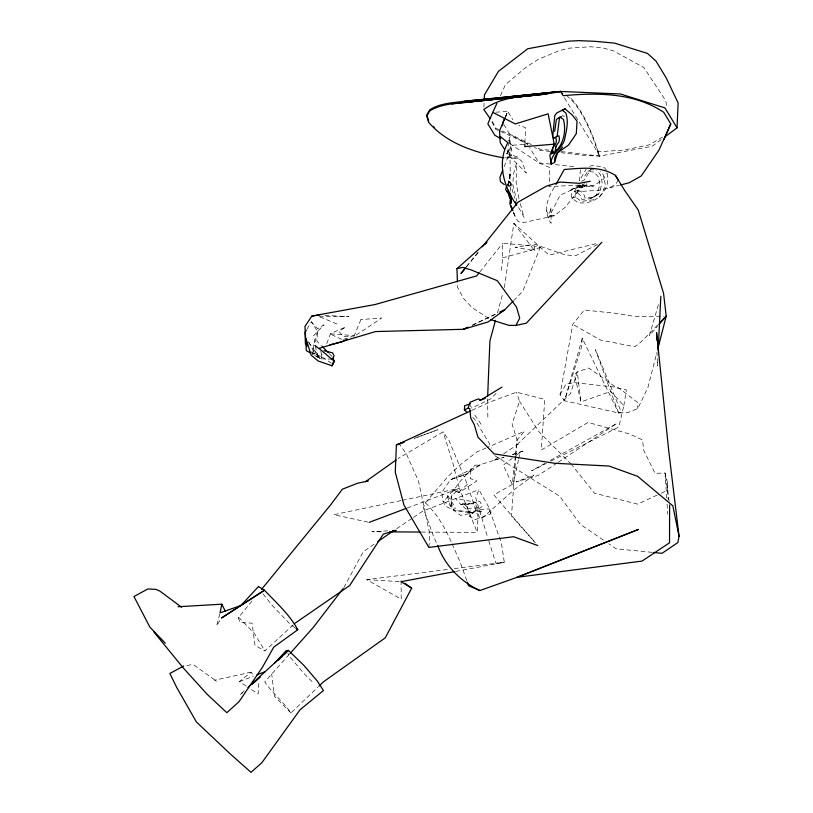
<?xml version="1.0" encoding="UTF-8"?>
<svg xmlns="http://www.w3.org/2000/svg" width="813" height="813" viewBox="0 0 813 813"><rect width="100%" height="100%" fill="white"/><g stroke="black" fill="none" stroke-linecap="round" stroke-linejoin="round"><path stroke-width="0.61" stroke-dasharray="4.07 3.05" d="M501.479 270.495L502.647 257.843L502.668 243.26L533.999 245.953L540.117 247.68L522.749 291.359L514.09 300.21M607.25 173.311C611.03 191.116 595.167 205.455 577.789 202.6L571.803 198.098L570.96 189.886L579.11 185.13L593.358 186.045L603.764 178.89L606.254 173.199M471.987 410.301L490.32 401.896L516.519 392.171L544.761 399.417L541.275 450.016L588.053 422.435L629.536 434L642.555 439.935L643.703 450.229L655.044 473.339L665.085 473.024L667.625 483.146L667.443 490.32L658.276 494.578M508.145 186.899L508.186 185.75M584.628 183.85L560.025 195.272L548.694 217.803L550.899 207.152L551.082 223.27C542.23 209.642 547.708 197.976 555.381 185.466M467.516 508.298L467.566 506.956L464.64 504.863L460.91 504.629L455.382 498.247L476.001 502.424L477.261 508.105L467.516 508.298L470.178 510.696M557.159 462.953L538.328 475.422L516.174 481.926L533.887 475.127L514.04 489.782L483.562 516.966L474.904 519.659L469.741 516.357L469.934 511.682L453.766 510.29L450.636 500.584L453.197 490.056L457.191 490.503L451.124 496.672L451.306 508.521L446.865 494.375L453.756 504.843L455.321 508.562L453.42 509.995L445.392 506.153L442.963 501.164L441.805 492.404L450.402 479.751L467.14 473.908L480.351 464.68L504.05 457.17L493.349 460.615L499.558 456.51M483.908 107.174L484.121 102.235M524.913 142.803L525.574 127.631L518.745 125.161M657.585 362.192L657.402 365.992L657.077 352.425M421.429 532.058L477.251 532.424L478.044 516.458L466.845 483.237L448.827 440.057L443.095 431.886L398.106 458.552M306.938 329.174L311.389 321.826L317.476 331.084L316.877 341.104L321.216 345.505M258.798 683.428L258.117 693.967L248.056 687.331M428.888 547.434L429.833 534.375L418.563 481.276L406.612 454.457L399.315 443.796M618.602 412.994L595.401 349.681L621.244 411.937L618.602 412.994L582.25 338.299L581.661 346.592L564.547 400.779L618.602 412.994L628.256 412.384L637.809 408.553L647.941 387.374L656.762 353.005M515.838 456.489L511.468 516.031L535.32 542.779M515.93 455.219L517.048 440.016L512.068 423.969L519.558 401.388L516.519 392.171M586.6 183.677L585.584 185.71L583.043 186.98L582.342 186.624L582.474 184.764M580.411 169.805L579.486 180.74L586.092 169.277M515.33 456.063L512.302 484.446L493.847 494.934L535.3 542.688M515.462 454.833L517.048 440.016L524.192 431.408L487.19 447.485M508.968 141.899L507.546 154.348L511.631 155.811L509.588 137.173L509.121 140.72M508.542 185.374L510.198 172.925L509.964 152.783L511.57 149.694L509.334 140.781L507.048 139.684M504.345 287.609L513.857 223.26L549.039 255.16L598.165 243.168M510.198 191.126L510.96 183.494L509.121 187.874M623.835 405.717L626.396 389.874L617.158 388.126L588.764 368.015L577.301 371.887L574.425 374.702L580.97 401.896L610.766 391.409L623.835 405.717L618.896 426.967L550.858 461.123M582.25 338.299L564.547 400.779L560.055 394.63L572.759 324.357L584.273 310.017L616.884 313.442L634.425 316.42L663.764 316.206M321.978 354.478L321.338 357.923L322.283 357.059L320.759 351.267M507.84 184.734L510.198 172.925L509.954 181.838L514.649 198.189M317.476 331.084L315.576 340.271L313.767 344.793L313.259 349.488L320.322 356.307L312.497 352.862M518.481 459.853L512.861 485.696L503.298 465.077L512.19 458.4M518.755 458.623L520.096 452.465L516.143 455.432M326.755 343.574L330.596 333.564L345.749 326.999L339.092 331.369L343.106 336.531L351.358 336.409M219.764 614.039L216.695 625.837L221.024 618.571M497.465 313.035L503.034 292.456M658.398 304.621L649.394 335.647L657.402 326.379M582.342 186.624L579.456 185.821L575.563 197.02L571.803 198.098M505.595 117.346L507.749 111.422L494.019 112.316M455.788 571.407L504.294 562.291L501.357 542.789L488.176 506.133L478.959 489.67L475.747 497.891L487.902 538.257M504.111 166.746L509.721 152.661L504.273 148.952M486.032 447.993L476.784 452.008L459.436 465.453L447.18 477.373L425.392 502.871L423.288 508.044L433.644 536.702L437.16 544.354M574.435 191.553L578.114 190.394L580.634 185.831L577.088 187.071L574.435 191.553C578.256 192.366 581.214 195.486 581.813 199.368L589.974 198.768L596.366 195.476L599.943 184.876L598.287 176.828L594.11 172.193L587.84 171.34L583.175 178.362M505.34 117.102L507.749 111.422L512.8 119.755M505.198 117.143L507.749 111.422M500.442 95.649L505.554 84.481L527.048 66.483L538.684 59.136L559.009 50.741L568.836 48.18L590.756 46.758L602.829 47.896L613.297 50.782L643.845 67.499L665.603 100.487L667.239 107.875M618.114 179.785L616.051 184.155L609.567 187.813L599.638 190.212L577.718 191.634L565.015 207.447L554.263 215.78L523.216 222.681L518.542 221.766L516.011 218.819L513.206 211.766M583.409 185.079L581.234 187.793L579.649 188.291L577.088 187.071M560.055 394.63L566.133 383.777L574.872 382.689L618.256 387.476L637.443 402.394L637.809 408.553M599.364 197.274L603.053 191.096L605.299 184.815L603.287 174.663L600.218 171.38M593.866 169.897L590.817 169.592L583.876 180.313L580.502 181.726M469.934 511.682L472.841 513.084L453.766 510.29L460.483 515.381L472.841 513.084L474.253 510.889L474.599 512.292L470.046 512.373L460.91 504.629L469.884 503.755L464.64 504.863L479.853 501.519L482.251 505.767L481.987 506.621L472.841 513.084L469.741 516.357M343.828 587.606L363.238 551.783L374.691 543.785M479.843 271.949L502.668 243.26M466.53 266.573L478.42 251.705M293.137 624.953L264.886 650.908L255.028 645.431L252.071 623.144L240.048 622.606L238.321 617.758L253.554 599.13M466.479 266.857L479.06 251.634M445.615 499.243L453.197 490.056L460.107 493.267M289.184 654.445L264.774 681.883C272.385 693.215 283.412 701.822 290.963 713.001L318.015 687.026M496.072 393.36L491.072 398.665L471.723 408.126M657.585 325.037L641.213 341.846L634.74 346.745L600.604 340.078L572.759 324.357M244.276 690.826L239.723 695.085L242.518 692.646M459.132 491.967L469.416 482.455M246.044 685.999L239.398 681.609L251.166 672.148L253.89 676.172M507.261 185.049L509.954 181.838L508.46 184.805L510.198 172.925L509.345 180.832L512.576 186.147L505.534 184.815M661.132 139.643L652.178 146.269L599.821 156.076L584.303 155.425L561.051 152.702M561.112 116.747L562.759 115.537L565.238 117.285M570.96 189.886L580.634 185.831M596.366 195.476L598.785 193.86L602.189 183.088L600.655 174.988L596.732 170.374M396.653 528.674L412.465 518.074M413.522 517.363L423.004 511.001L478.959 489.67M503.684 453.766L518.176 444.183L516.092 445.544L570.462 393.695L577.301 371.887L580.97 401.896M558.206 462.262L616.813 423.471L549.293 460.961M312.151 354.458L316.481 352.049L313.594 335.657L323.96 324.814L317.659 328.747L311.389 321.826M587.84 171.34L590.817 169.592M662.483 137.163L649.455 144.785L623.845 150.11L597.25 151.838M544.873 463.42L531.59 470.798L546.326 463.4M597.484 244.51L575.655 255.699L565.198 254.896L534.568 244.266L515.239 247.274L534.629 250.811L534.568 244.266M352.537 336.389L354.153 335.617L329.641 333.767L342.466 339.702M472.089 325.383L494.487 314.733M472.587 324.997L495.432 314.245M657.138 495.107L637.666 504.141L594.506 493.176L572.078 465.229M589.75 166.431L592.514 165.242L604.089 167.407L607.25 170.913M581.234 187.793L584.537 186.462M239.398 681.609L253.524 676.142M407.161 508.044L459.386 488.339L452.8 462.831L443.095 431.886M414.396 438.37L438.004 429.711L414.559 438.248M343.584 339.336L351.419 336.765M502.647 257.843L540.117 247.68M609.567 187.813L619.394 185.273M251.166 672.148L214.541 680.247L216.786 681.426L194.053 665.085L191.888 664.658L184.866 665.806M400.961 500.605L333.838 514.69L367.964 522.109M402.201 500.341L459.386 488.339L477.251 532.424M401.083 580.604L401.216 599.181L366.754 579.659L449.274 569.242M454.274 568.602L504.294 562.291L495.94 563.216L488.288 539.446M578.632 187.336L593.358 186.045L579.11 185.13L549.029 186.584L549.852 167.61L538.978 162.874L509.436 143.403M512.688 145.192L527.667 144.226L509.751 134.267L502.83 122.854M387.689 530.869L371.958 531.743L384.64 531.824M319.275 316.196L349.021 316.714L324.367 315.312M332.212 359.163L320.403 358.777L313.909 355.017M504.802 157.834L518.704 158.322L505.29 156.828M462.201 503.511L475.371 503.979L477.261 508.105M366.754 579.659L399.833 581.61M238.321 617.758L239.154 617.829L254.256 633.246L264.886 650.908M652.117 552.342L616.152 548.805L608.815 543.795M548.978 150.131L540.157 149.226L536.875 147.478M550.33 164.094L538.978 162.874L529.548 147.336M555.381 164.633L575.574 166.797M561.387 151.584L599.821 156.076L593.693 138.586A244.804 58.353 86.3 0 0 568.998 96.503M550.269 151.442L540.106 150.364L534.527 147.407M554.263 215.78L549.06 215.171L546.377 210.76M467.882 512.454L472.841 513.084M578.114 190.394C581.844 191.136 584.547 194.287 585.055 198.016L592.748 197.274L598.785 193.86L589.974 198.768L592.748 197.274L594.557 199.663L581.254 201.35L575.563 197.02L574.852 188.799M498.369 130.436L495.93 129.501L491.022 120.222M320.037 316.928L338.096 324.468M500.645 131.411L527.83 143.85M531.397 144.582L513.399 135.781L495.981 128.383L491.621 120.09M317.131 346.643L315.18 345.484L316.775 347.141M442.963 501.164L451.428 506.184M494.771 455.666L559.71 496.215L580.502 524.497L604.618 540.94M488.725 318.361L472.211 307.721L463.38 298.28L457.587 287.335L457.414 282.355M322.283 357.059L331.196 363.055M310.261 351.887L320.403 358.777L308.818 342.415M318.859 348.289L313.767 344.793L317.365 347.832M295.048 627.809L290.515 624.557L272.579 605.837L262.518 593.226M311.806 351.612L320.403 358.777L312.924 350.505M472.76 417.476L474.609 419.142L489.03 442.902L491.418 448.217M312.07 681.629L303.544 673.103L290.271 657.28L287.954 653.469M571.305 464.264L538.877 431.693L519.558 401.388M425.392 502.871C436.794 513.603 444.894 527.271 451.073 541.56M329.041 353.431L333.391 357.832M290.963 713.001L274.398 696.233L271.694 674.058M513.857 223.26L534.629 250.811M474.792 415.047L482.058 425.565M564.466 97.855L599.821 156.076M518.694 207.559L524.06 217.386L520.239 203.321M308.493 341.816L314.499 352.893M470.402 405.494L471.286 407.252M452.089 543.856L460.229 562.25L466.916 581.061M598.856 154.48L593.592 139.582A243.819 58.109 86.3 0 0 567.311 96.3M518.968 198.626L516.164 182.752L516.428 163.423L513.572 173.809L512.749 184.399L516.824 201.045M669.089 501.286L665.085 473.024L666.68 497.942M667.077 504.172L667.707 514.141M667.625 483.146L668.154 499.639M487.617 398.807L487.871 419.03M470.514 470.168L470.453 478.674L476.885 480.93L459.111 492.658L455.25 488.156L458.776 482.902L475.036 465.28L480.351 464.68L450.402 479.751L467.14 473.908L470.514 470.168M509.954 148.423L507.546 154.348L506.784 153.464L509.954 148.423M360.911 319.59L353.818 336.673L381.744 317.964L360.911 319.59M491.164 511.824L490.188 514.151L479.467 518.206L477.577 509.67L474.446 510.696L482.78 512.403L477.577 509.67L489.06 508.918L491.164 511.824M523.023 451.164L511.153 454.945L523.023 451.164M516.987 156.848L506.784 153.464L526.306 173.006L521.916 161.492L516.987 156.848M514.903 215.78L513.044 211.339L514.903 215.78"/><path stroke-width="1.22" d="M669.617 504.975L669.536 542.789L642.036 561.082L517.109 577.291L479.914 590.543L468.593 585.767L467.333 582.24M487.658 396.287L489.914 340.871L495.493 320.292M496.865 103.464L492.769 112.397L515.32 123.922L548.135 113.84L554.242 144.186L549.883 155.171L551.194 164.155L554.557 162.437L554.761 157.712L556.763 153.555L562.555 146.95M467.201 412.465L464.416 409.965L464.599 405.87L470.351 403.787M484.233 99.765L484.446 94.826L498.45 71.341L527.789 48.76L568.267 41.178L579.049 40.65L594.791 41.311L614.537 43.13L647.453 53.414L656.01 61.107L666.243 77.957L678.123 103.007L677.036 127.854L665.105 136.696M524.863 144.064L524.751 146.594L554.242 144.186M658.144 350.779L660.827 296.267M551.194 164.155C550.157 153.809 561.773 149.064 564.527 139.907C566.285 130.995 568.927 121.909 565.818 112.956L562.291 110.233L565.065 108.881L572.291 115.04L577.047 121.178L576.295 133.657L568.49 145.1L557.637 152.753L554.557 162.437M470.849 410.829L396.398 444.985L395.27 472.14L403.939 504.964L428.888 547.434L513.633 536.722L537.789 545.553M510.96 197.925L510.544 203.341L510.137 193.281L510.981 203.291L510.34 194.358L511.042 196.848L509.903 203.758L512.586 210.232M502.586 125.649L502.83 122.854L504.68 118.281M552.749 136.716L554.751 115.639L556.742 112.946L565.065 108.881M553.683 152.57L551.478 153.759L553.104 147.58L555.879 143.495L556.427 140.639L555.828 137.499L553.948 137.986L557.149 136.299L559.466 117.956L561.112 116.747M554.659 131.401L556.366 119.501L559.862 116.981L563.419 119.42C566.509 131.289 563.633 145.161 553.704 153.078L553.592 151.289L552.931 151.32L551.478 153.759M656.782 340.098L656.609 332.7L668.703 450.524L679.038 536.184L677.879 542.545L662.036 553.307L653.357 552.464M178.077 606.732L221.837 604.201L220.079 612.85L240.912 605.502L264.469 590.208C276.227 602.748 289.621 614.425 297.761 629.76L273.737 647.158L262.497 667.158L238.961 701.761L226.827 712.686L207.02 694.15L183.23 667.89L153.962 632.036M506.651 185.984L505.625 189.419L507.912 193.179L509.416 194.043M555.096 150.751L556.336 145.822L558.958 141.858L559.476 139.013L558.917 135.842L557.149 136.299M658.022 348.096L666.213 316.186L663.56 293.32L638.215 209.978L624.872 190.77L615.431 175.374C600.258 165.679 581.244 168.261 564.263 169.47L555.97 184.399M464.416 409.965L468.156 408.055L470.066 402.252L478.227 398.939L481.072 399.844L501.906 387.171M502.708 170.273L499.893 177.305L500.452 181.726L504.355 184.592M620.624 184.958L629.232 182.742L641.213 175.974L658.916 150.202L670.776 123.871L663.784 112.357C634.374 92.58 597.179 92.591 563.155 95.7L560.584 91.452L464.68 101.198C452.892 102.855 440.087 103.099 429.762 109.785L426.815 114.877L428.644 121.167M504.853 118.241L499.558 130.73L500.178 142.59L504.273 148.952M663.896 139.663L670.776 123.871M492.769 112.397L487.851 123.83L494.782 135.243L500.747 138.637M490.798 319.692L508.897 325.363L515.889 325.434L519.71 318.117L516.499 307.09L497.292 280.698L471.174 269.916L462.688 267.406L456.947 268.666L457.373 281.105M404.945 583.358L411.683 588.165L385.22 637.87L323.432 681.833L318.92 686.162M332.212 359.163L334.123 355.789L332.558 352.842L323.95 350.677M555.757 146.797L556.336 145.822M306.298 330.23L305.027 332.334L305.424 344.011M319.438 315.027L311.836 316.064L304.956 326.389L306.328 350.616L310.657 353.127M343.066 588.592L313.34 627.372L290.017 653.52M479.06 272.944L476.692 275.912L374.874 304.58L311.836 316.064M465.737 267.568L460.971 273.514L465.697 267.802M482.383 246.746L518.054 202.132L546.427 186.147L560.055 182.082L579.618 183.321L590.218 181.258M261.573 589.313L330.545 504.964L342.354 489.223L357.446 483.278L368.187 480.961L365.454 481.723L396.063 460.006M485.351 244.022L486.926 242.122L456.947 268.666M658.997 324.529L666.213 316.186L660.176 322.385M274.408 663.378L286.217 650.613L288.402 650.38L303.879 665.39L317.426 681.192L323.432 690.572L300.088 709.729L261.837 762.716L251.014 772.35L230.313 753.976L196.38 721.944L176.695 687.452L169.876 673.469L183.697 665.999M601.854 242.264L526.326 323.168L515.889 325.434M513.227 301.095L504.568 309.946L488.176 321.907L463.451 329.295L375.636 331.562L318.269 348.594M278.483 660.085L282.091 656.558M283.889 654.79L288.402 650.38L247.924 687.422M251.827 684.505L260.201 677.188M377.811 541.6L392.435 531.509M294.967 623.276L349.61 585.594L383.35 534.08L396.165 530.401L392.527 530.594M347.222 339.153L341.917 341.917L329.885 344.824M500.086 312.08L504.568 309.946L499.995 312.101M468.014 327.151L463.451 329.295L466.489 328.035M396.398 444.985L404.01 442.089M257.05 674.78L265.292 671.589M369.183 522.373L405.972 508.491M397.872 444.426L403.776 442.262M479.548 400.453L485.3 398.38M454.538 571.641L401.063 581.691L411.683 588.165M503.542 157.793C476.377 153.108 447.038 143.901 428.603 122.275L426.764 115.995L429.711 110.903C445.717 101.259 465.473 104.115 482.993 99.511L560.584 91.452L620.431 93.983L664.912 107.885L677.036 127.854M508.41 96.94L560.584 91.452C534.852 97.336 506.204 92.936 483.806 109.531L489.924 118.292M451.764 103.912L533.999 95.334M464.63 102.347L547.007 93.993L469.599 101.889M464.68 101.198L482.993 99.511M389.722 531.854L420.169 532.058M556.153 149.683L556.773 149.734M468.156 408.055L469.782 408.705L470.757 418.106L474.304 424.732L477.983 437.191L494.03 453.857L554.436 463.258L609.039 466.032L637.677 476.337L672.839 505.808L679.038 536.184M561.549 93.048L562.535 93.485M506.834 191.248L508.918 192.285M479.914 590.543C460.636 581.681 444.924 565.502 437.668 545.442M295.952 628.459L297.761 629.76M181.594 607.209L159.836 591.081L155.933 589.374L147.773 588.968L133.962 596.539L149.877 627.138L165.273 643.174M500.168 136.411L507.901 142.692C496.611 162.844 503.999 187.386 516.662 205.201L515.655 201.695M318.859 348.289L334.153 361.135L331.989 365.759L318.117 360.982L311.064 355.047L305.932 338.33M508.41 190.232L508.887 195.994L511.072 199.053M322.09 346.379L328.178 352.547M509.69 197.722L510.666 198.931M433.37 126.371L434.569 127.885M615.431 175.374L618.114 179.785M221.837 604.201L225.343 611.315M512.657 210.282L510.859 205.892L512.739 210.587M306.481 342.984L306.897 346.47M333.391 357.832L333.726 361.165M334.153 361.135L331.989 365.759L334.153 361.135M258.463 586.559L240.912 605.502L221.451 618.022L264.469 590.208L258.463 586.559M638.327 529.476L517.109 577.291L638.327 529.476"/></g></svg>
